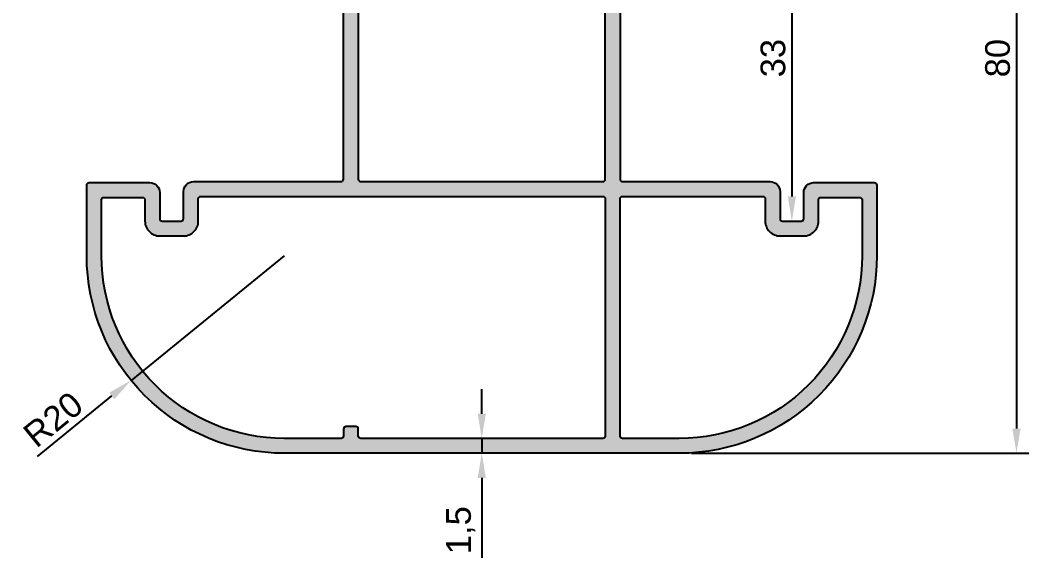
# Model space of a CAD drawing. Extents: x 73 to 823, y -58 to 227.
# Drawn here: x 220.4 to 322.5, y 91.9 to 146.3 of the extents above; entities that cross this region are included whole.
import ezdxf

# ---------------------------------------------------------------- set-up
doc = ezdxf.new("R2010")
doc.units = 0
doc.layers.get('0').update_dxf_attribs({"linetype": 'CONTINUOUS'})
doc.layers.get('DEFPOINTS').update_dxf_attribs({"linetype": 'CONTINUOUS'})
doc.styles.get("Standard").update_dxf_attribs({"font": 'arial.ttf'})
doc.dimstyles.new('ISO-25', dxfattribs={"dimtxt": 2.5, "dimasz": 2.5, "dimexe": 1.25, "dimexo": 1.25, "dimtad": 1, "dimtxsty": 'STANDARD', "dimcen": 2.5, "dimazin": 3, "dimtfac": 1, "dimtmove": 0, "dimatfit": 3})

# ---------------------------------------------------------------- blocks, each defined once
blk = doc.blocks.new('*D8')
at = {"color": 0}
blk.add_line((298.55, 156.5), (298.55, 128.5), dxfattribs=at)
for points in [[(298.14, 156.5), (298.97, 156.5), (298.55, 159)], [(298.14, 128.5), (298.97, 128.5), (298.55, 126)]]:
    blk.add_solid(points, dxfattribs=at)
at = {"layer": 'DEFPOINTS', "color": 0}
for p in [(298.55, 159), (298.55, 126), (298.55, 126)]:
    blk.add_point(p, dxfattribs=at)
at = {"color": 0, "insert": (296.65, 142.5), "char_height": 2.5, "attachment_point": 5, "rotation": 90}
blk.add_mtext('33', dxfattribs=at)
blk = doc.blocks.new('*D28')
at = {"color": 0}
for p, q in [((288.4, 182.5), (322.54, 182.5)), ((321.29, 180), (321.29, 105)), ((288.4, 102.5), (322.54, 102.5))]:
    blk.add_line(p, q, dxfattribs=at)
for points in [[(320.88, 180), (321.71, 180), (321.29, 182.5)], [(320.88, 105), (321.71, 105), (321.29, 102.5)]]:
    blk.add_solid(points, dxfattribs=at)
at = {"layer": 'DEFPOINTS', "color": 0}
for p in [(287.15, 182.5), (287.15, 102.5), (321.29, 102.5)]:
    blk.add_point(p, dxfattribs=at)
at = {"color": 0, "insert": (319.39, 142.5), "char_height": 2.5, "attachment_point": 5, "rotation": 90}
blk.add_mtext('80', dxfattribs=at)
blk = doc.blocks.new('*D30')
at = {"color": 0}
for p, q in [((247.15, 122.5), (231.64, 109.88)), ((222.16, 102.17), (229.7, 108.3))]:
    blk.add_line(p, q, dxfattribs=at)
blk.add_solid([(229.43, 108.63), (229.96, 107.98), (231.64, 109.88)], dxfattribs=at)
at = {"layer": 'DEFPOINTS', "color": 0}
for p in [(247.15, 122.5), (231.64, 109.88)]:
    blk.add_point(p, dxfattribs=at)
at = {"color": 0, "insert": (223.76, 105.92), "char_height": 2.5, "attachment_point": 5, "rotation": 39.1169}
blk.add_mtext('R20', dxfattribs=at)
blk = doc.blocks.new('*D31')
at = {"color": 0}
for p, q in [((267.15, 106.5), (267.15, 109)), ((267.15, 104), (267.15, 102.5)), ((267.15, 100), (267.15, 91.91))]:
    blk.add_line(p, q, dxfattribs=at)
for points in [[(266.74, 106.5), (267.57, 106.5), (267.15, 104)], [(266.74, 100), (267.57, 100), (267.15, 102.5)]]:
    blk.add_solid(points, dxfattribs=at)
at = {"layer": 'DEFPOINTS', "color": 0}
for p in [(267.15, 104), (267.15, 102.5), (267.15, 102.5)]:
    blk.add_point(p, dxfattribs=at)
at = {"color": 0, "insert": (265.03, 94.71), "char_height": 2.5, "attachment_point": 5, "rotation": 90}
blk.add_mtext('1,5', dxfattribs=at)
blk = doc.blocks.new('*U44')
at = {"linetype": 'CONTINUOUS'}
for points in [[(253.15, 170.95), (253.15, 172.7), (253.65, 128.5)], [(253.65, 128.5), (253.15, 172.7), (253.65, 172.7)], [(253.65, 128.5), (253.65, 172.7), (253.83, 128.5)], [(253.83, 128.5), (253.65, 172.7), (253.83, 172.68)], [(253.83, 128.5), (253.83, 172.68), (254, 128.5)], [(254, 128.5), (253.83, 172.68), (254, 172.64)], [(254, 128.5), (254, 172.64), (254.15, 128.5)], [(254.15, 128.5), (254, 172.64), (254.15, 172.56)], [(280.31, 102.5), (280.15, 172.56), (280.31, 172.64)], [(280.48, 102.5), (280.31, 172.64), (280.48, 172.68)], [(280.31, 102.5), (280.31, 172.64), (280.48, 102.5)], [(280.65, 102.5), (280.48, 172.68), (280.65, 172.7)], [(280.48, 102.5), (280.48, 172.68), (280.65, 102.5)], [(280.65, 102.5), (280.65, 172.7), (281.15, 102.5)], [(281.15, 102.5), (280.65, 172.7), (281.15, 104.25)], [(281.15, 104.25), (280.65, 172.7), (281.15, 128.25)], [(281.15, 128.25), (280.65, 172.7), (281.15, 130.25)], [(281.15, 130.25), (280.65, 172.7), (281.15, 154.75)], [(254.15, 128.5), (254.15, 172.56), (254.3, 128.5)], [(254.3, 128.5), (254.15, 172.56), (254.3, 172.46)], [(254.3, 128.5), (254.3, 172.46), (254.42, 128.5)], [(254.42, 128.5), (254.3, 172.46), (254.42, 172.34)], [(254.42, 128.5), (254.42, 172.34), (254.52, 128.5)], [(254.52, 128.5), (254.42, 172.34), (254.52, 172.2)], [(254.52, 128.5), (254.52, 172.2), (254.59, 128.5)], [(254.59, 128.5), (254.52, 172.2), (254.59, 172.04)], [(254.59, 128.5), (254.59, 172.04), (254.64, 128.5)], [(254.64, 128.5), (254.59, 172.04), (254.64, 171.87)], [(254.64, 128.5), (254.64, 171.87), (254.65, 128.5)], [(254.65, 128.5), (254.64, 171.87), (254.65, 130.25)], [(254.65, 130.25), (254.64, 171.87), (254.65, 154.75)], [(279.67, 102.5), (279.65, 171.7), (279.67, 171.87)], [(279.65, 156.75), (279.65, 171.7), (279.67, 102.5)], [(279.71, 102.5), (279.67, 171.87), (279.71, 172.04)], [(279.67, 102.5), (279.67, 171.87), (279.71, 102.5)], [(279.79, 102.5), (279.71, 172.04), (279.79, 172.2)], [(279.71, 102.5), (279.71, 172.04), (279.79, 102.5)], [(279.89, 102.5), (279.79, 172.2), (279.89, 172.34)], [(279.79, 102.5), (279.79, 172.2), (279.89, 102.5)], [(280.01, 102.5), (279.89, 172.34), (280.01, 172.46)], [(279.89, 102.5), (279.89, 172.34), (280.01, 102.5)], [(280.15, 102.5), (280.01, 172.46), (280.15, 172.56)], [(280.01, 102.5), (280.01, 172.46), (280.15, 102.5)], [(280.15, 102.5), (280.15, 172.56), (280.31, 102.5)], [(253.15, 156.75), (253.15, 170.95), (253.65, 128.5)], [(253.15, 154.75), (253.15, 156.75), (253.65, 128.5)], [(279.65, 154.75), (279.65, 156.75), (279.67, 102.5)], [(253.15, 130.25), (253.15, 154.75), (253.65, 128.5)], [(279.65, 130.25), (279.65, 154.75), (279.67, 102.5)], [(227.17, 122.33), (227.16, 129.69), (227.17, 129.73)], [(227.19, 122.12), (227.17, 129.73), (227.19, 129.77)], [(227.17, 122.33), (227.17, 129.73), (227.19, 122.12)], [(227.21, 121.83), (227.19, 129.77), (227.21, 129.81)], [(227.19, 122.12), (227.19, 129.77), (227.21, 121.83)], [(227.24, 121.48), (227.21, 129.81), (227.24, 129.84)], [(227.21, 121.83), (227.21, 129.81), (227.24, 121.48)], [(227.28, 121.07), (227.24, 129.84), (227.28, 129.86)], [(227.24, 121.48), (227.24, 129.84), (227.28, 121.07)], [(227.32, 120.62), (227.28, 129.86), (227.32, 129.88)], [(227.28, 121.07), (227.28, 129.86), (227.32, 120.62)], [(227.36, 120.14), (227.32, 129.88), (227.36, 129.89)], [(227.32, 120.62), (227.32, 129.88), (227.36, 120.14)], [(227.4, 119.64), (227.36, 129.89), (227.4, 129.9)], [(227.36, 120.14), (227.36, 129.89), (227.4, 119.64)], [(227.4, 119.64), (227.4, 129.9), (227.46, 119.03)], [(227.46, 119.03), (227.4, 129.9), (227.46, 129.9)], [(227.46, 119.03), (227.46, 129.9), (228.36, 115.66)], [(228.36, 115.66), (227.46, 129.9), (228.36, 129.9)], [(228.36, 115.66), (228.36, 129.9), (228.65, 115.03)], [(228.65, 128.15), (228.36, 129.9), (228.65, 129.9)], [(228.65, 115.03), (228.36, 129.9), (228.65, 122.5)], [(228.65, 122.5), (228.36, 129.9), (228.65, 128.15)], [(228.65, 128.15), (228.65, 129.9), (228.66, 128.19)], [(228.66, 128.19), (228.65, 129.9), (228.66, 129.9)], [(228.66, 128.19), (228.66, 129.9), (228.67, 128.23)], [(228.67, 128.23), (228.66, 129.9), (228.67, 129.9)], [(228.67, 128.23), (228.67, 129.9), (228.69, 128.27)], [(228.69, 128.27), (228.67, 129.9), (228.69, 129.9)], [(228.69, 128.27), (228.69, 129.9), (228.71, 128.31)], [(228.71, 128.31), (228.69, 129.9), (228.71, 129.9)], [(228.71, 128.31), (228.71, 129.9), (228.74, 128.34)], [(228.74, 128.34), (228.71, 129.9), (228.74, 129.9)], [(228.74, 128.34), (228.74, 129.9), (228.78, 128.36)], [(228.78, 128.36), (228.74, 129.9), (228.78, 129.9)], [(228.78, 128.36), (228.78, 129.9), (228.82, 128.38)], [(228.82, 128.38), (228.78, 129.9), (228.82, 129.9)], [(228.82, 128.38), (228.82, 129.9), (228.86, 128.39)], [(228.86, 128.39), (228.82, 129.9), (228.86, 129.9)], [(228.86, 128.39), (228.86, 129.9), (228.9, 128.4)], [(228.9, 128.4), (228.86, 129.9), (228.9, 129.9)], [(228.9, 128.4), (228.9, 129.9), (232.8, 128.4)], [(232.8, 128.4), (228.9, 129.9), (232.8, 129.9)], [(232.8, 128.4), (232.8, 129.9), (232.85, 128.39)], [(232.85, 128.39), (232.8, 129.9), (232.85, 129.9)], [(232.85, 128.39), (232.85, 129.9), (232.89, 128.38)], [(232.89, 128.38), (232.85, 129.9), (232.89, 129.9)], [(232.89, 128.38), (232.89, 129.9), (232.93, 128.36)], [(232.93, 128.36), (232.89, 129.9), (232.93, 129.9)], [(232.93, 128.36), (232.93, 129.9), (232.97, 128.34)], [(232.97, 128.34), (232.93, 129.9), (232.97, 129.9)], [(232.97, 128.34), (232.97, 129.9), (233, 128.31)], [(233, 128.31), (232.97, 129.9), (233, 129.9)], [(233, 128.31), (233, 129.9), (233.02, 128.27)], [(233.02, 128.27), (233, 129.9), (233.02, 129.9)], [(233.02, 128.27), (233.02, 129.9), (233.04, 128.23)], [(233.04, 128.23), (233.02, 129.9), (233.04, 129.9)], [(233.04, 128.23), (233.04, 129.9), (233.05, 128.19)], [(233.05, 128.19), (233.04, 129.9), (233.05, 129.9)], [(233.05, 128.19), (233.05, 129.9), (233.05, 128.15)], [(233.05, 128.15), (233.05, 129.9), (233.05, 129.9)], [(233.05, 128.15), (233.05, 129.9), (233.08, 125.71)], [(233.08, 125.71), (233.05, 129.9), (233.08, 129.9)], [(233.08, 125.71), (233.08, 129.9), (233.17, 125.42)], [(233.17, 125.42), (233.08, 129.9), (233.17, 129.9)], [(233.17, 125.42), (233.17, 129.9), (233.31, 125.16)], [(233.31, 125.16), (233.17, 129.9), (233.31, 129.9)], [(233.31, 125.16), (233.31, 129.9), (233.49, 124.94)], [(233.49, 124.94), (233.31, 129.9), (233.49, 129.9)], [(233.49, 124.94), (233.49, 129.9), (233.55, 124.89)], [(233.55, 124.89), (233.49, 129.9), (233.55, 129.9)], [(233.55, 124.89), (233.55, 129.9), (233.72, 124.75)], [(233.72, 124.75), (233.55, 129.9), (233.72, 129.88)], [(233.72, 124.75), (233.72, 129.88), (233.75, 124.74)], [(233.75, 124.74), (233.72, 129.88), (233.75, 129.88)], [(233.75, 124.74), (233.75, 129.88), (233.94, 124.64)], [(233.94, 124.64), (233.75, 129.88), (233.94, 129.82)], [(233.94, 124.64), (233.94, 129.82), (233.98, 124.61)], [(233.98, 124.61), (233.94, 129.82), (233.98, 129.8)], [(233.98, 124.61), (233.98, 129.8), (234.11, 124.57)], [(234.11, 124.57), (233.98, 129.8), (234.11, 129.73)], [(234.11, 124.57), (234.11, 129.73), (234.26, 124.53)], [(234.26, 124.53), (234.11, 129.73), (234.26, 129.61)], [(237.25, 124.53), (237.21, 129.67), (237.25, 129.71)], [(237.4, 124.57), (237.25, 129.71), (237.4, 129.83)], [(237.25, 124.53), (237.25, 129.71), (237.4, 124.57)], [(237.47, 124.59), (237.4, 129.83), (237.47, 129.87)], [(237.4, 124.57), (237.4, 129.83), (237.47, 124.59)], [(237.57, 124.64), (237.47, 129.87), (237.57, 129.92)], [(237.47, 124.59), (237.47, 129.87), (237.57, 124.64)], [(237.7, 124.7), (237.57, 129.92), (237.7, 129.96)], [(237.57, 124.64), (237.57, 129.92), (237.7, 124.7)], [(237.76, 124.74), (237.7, 129.96), (237.76, 129.98)], [(237.7, 124.7), (237.7, 129.96), (237.76, 124.74)], [(237.92, 124.85), (237.76, 129.98), (237.92, 129.99)], [(237.76, 124.74), (237.76, 129.98), (237.92, 124.85)], [(237.95, 124.88), (237.92, 129.99), (237.95, 130)], [(237.92, 124.85), (237.92, 129.99), (237.95, 124.88)], [(237.95, 124.88), (237.95, 130), (238.1, 125.03)], [(238.1, 125.03), (237.95, 130), (238.1, 130)], [(238.1, 125.03), (238.1, 130), (238.25, 125.25)], [(238.25, 125.25), (238.1, 130), (238.25, 130)], [(238.25, 125.25), (238.25, 130), (238.36, 125.49)], [(238.36, 125.49), (238.25, 130), (238.36, 130)], [(238.36, 125.49), (238.36, 130), (238.43, 125.74)], [(238.43, 125.74), (238.36, 130), (238.43, 130)], [(238.43, 125.74), (238.43, 130), (238.45, 126)], [(238.45, 128.25), (238.43, 130), (238.45, 130)], [(238.45, 126), (238.43, 130), (238.45, 128.25)], [(238.45, 128.25), (238.45, 130), (238.46, 128.29)], [(238.46, 128.29), (238.45, 130), (238.46, 130)], [(238.46, 128.29), (238.46, 130), (238.47, 128.33)], [(238.47, 128.33), (238.46, 130), (238.47, 130)], [(238.47, 128.33), (238.47, 130), (238.49, 128.37)], [(238.49, 128.37), (238.47, 130), (238.49, 130)], [(238.49, 128.37), (238.49, 130), (238.51, 128.41)], [(238.51, 128.41), (238.49, 130), (238.51, 130)], [(238.51, 128.41), (238.51, 130), (238.54, 128.44)], [(238.54, 128.44), (238.51, 130), (238.54, 130)], [(238.54, 128.44), (238.54, 130), (238.58, 128.46)], [(238.58, 128.46), (238.54, 130), (238.58, 130)], [(238.58, 128.46), (238.58, 130), (238.62, 128.48)], [(238.62, 128.48), (238.58, 130), (238.62, 130)], [(238.62, 128.48), (238.62, 130), (238.66, 128.49)], [(238.66, 128.49), (238.62, 130), (238.66, 130)], [(238.66, 128.49), (238.66, 130), (238.7, 128.5)], [(238.7, 128.5), (238.66, 130), (238.7, 130)], [(238.7, 128.5), (238.7, 130), (252.9, 128.5)], [(252.9, 128.5), (238.7, 130), (252.9, 130)], [(252.9, 128.5), (252.9, 130), (252.95, 128.5)], [(252.95, 128.5), (252.9, 130), (252.95, 130)], [(252.99, 128.5), (252.95, 130), (252.99, 130.01)], [(252.95, 128.5), (252.95, 130), (252.99, 128.5)], [(253.03, 128.5), (252.99, 130.01), (253.03, 130.03)], [(252.99, 128.5), (252.99, 130.01), (253.03, 128.5)], [(253.07, 128.5), (253.03, 130.03), (253.07, 130.06)], [(253.03, 128.5), (253.03, 130.03), (253.07, 128.5)], [(253.1, 128.5), (253.07, 130.06), (253.1, 130.09)], [(253.07, 128.5), (253.07, 130.06), (253.1, 128.5)], [(253.12, 128.5), (253.1, 130.09), (253.12, 130.12)], [(253.1, 128.5), (253.1, 130.09), (253.12, 128.5)], [(253.14, 128.5), (253.12, 130.12), (253.14, 130.16)], [(253.12, 128.5), (253.12, 130.12), (253.14, 128.5)], [(253.15, 128.5), (253.14, 130.16), (253.15, 130.2)], [(253.14, 128.5), (253.14, 130.16), (253.15, 128.5)], [(253.15, 128.5), (253.15, 130.2), (253.15, 130.25)], [(253.15, 128.5), (253.15, 130.25), (253.65, 128.5)], [(253.15, 128.5), (253.15, 130.2), (253.15, 128.5)], [(254.65, 128.5), (254.65, 130.25), (254.66, 128.5)], [(254.66, 128.5), (254.65, 130.25), (254.66, 130.2)], [(254.66, 128.5), (254.66, 130.2), (254.67, 128.5)], [(254.67, 128.5), (254.66, 130.2), (254.67, 130.16)], [(254.67, 128.5), (254.67, 130.16), (254.69, 128.5)], [(254.69, 128.5), (254.67, 130.16), (254.69, 130.12)], [(254.69, 128.5), (254.69, 130.12), (254.71, 128.5)], [(254.71, 128.5), (254.69, 130.12), (254.71, 130.09)], [(254.71, 128.5), (254.71, 130.09), (254.74, 128.5)], [(254.74, 128.5), (254.71, 130.09), (254.74, 130.06)], [(254.74, 128.5), (254.74, 130.06), (254.78, 128.5)], [(254.78, 128.5), (254.74, 130.06), (254.78, 130.03)], [(254.78, 128.5), (254.78, 130.03), (254.82, 128.5)], [(254.82, 128.5), (254.78, 130.03), (254.82, 130.01)], [(254.82, 128.5), (254.82, 130.01), (254.86, 128.5)], [(254.86, 128.5), (254.82, 130.01), (254.86, 130)], [(254.86, 128.5), (254.86, 130), (254.9, 128.5)], [(254.9, 128.5), (254.86, 130), (254.9, 130)], [(254.9, 128.5), (254.9, 130), (279.4, 128.5)], [(279.4, 128.5), (254.9, 130), (279.4, 130)], [(279.4, 128.5), (279.4, 130), (279.45, 128.49)], [(279.45, 128.49), (279.4, 130), (279.45, 130)], [(279.49, 128.48), (279.45, 130), (279.49, 130.01)], [(279.45, 128.49), (279.45, 130), (279.45, 128.49)], [(279.45, 128.49), (279.45, 130), (279.45, 130)], [(279.45, 128.49), (279.45, 130), (279.49, 128.48)], [(279.5, 128.48), (279.49, 130.01), (279.5, 130.02)], [(279.49, 128.48), (279.49, 130.01), (279.5, 128.48)], [(279.53, 128.46), (279.5, 130.02), (279.53, 130.03)], [(279.5, 128.48), (279.5, 130.02), (279.53, 128.46)], [(279.54, 128.45), (279.53, 130.03), (279.54, 130.04)], [(279.53, 128.46), (279.53, 130.03), (279.54, 128.45)], [(279.57, 128.44), (279.54, 130.04), (279.57, 130.06)], [(279.54, 128.45), (279.54, 130.04), (279.57, 128.44)], [(279.58, 128.42), (279.57, 130.06), (279.58, 130.07)], [(279.57, 128.44), (279.57, 130.06), (279.58, 128.42)], [(279.6, 128.41), (279.58, 130.07), (279.6, 130.09)], [(279.58, 128.42), (279.58, 130.07), (279.6, 128.41)], [(279.61, 128.39), (279.6, 130.09), (279.61, 130.11)], [(279.6, 128.41), (279.6, 130.09), (279.61, 128.39)], [(279.62, 128.37), (279.61, 130.11), (279.62, 130.13)], [(279.61, 128.39), (279.61, 130.11), (279.62, 128.37)], [(279.64, 128.34), (279.62, 130.13), (279.64, 130.15)], [(279.62, 128.37), (279.62, 130.13), (279.64, 128.34)], [(279.65, 128.3), (279.64, 130.17), (279.65, 130.2)], [(279.64, 128.33), (279.64, 130.15), (279.64, 130.17)], [(279.64, 128.33), (279.64, 130.17), (279.65, 128.3)], [(279.64, 128.34), (279.64, 130.15), (279.64, 128.33)], [(279.65, 128.25), (279.65, 130.21), (279.65, 130.25)], [(279.65, 128.25), (279.65, 130.25), (279.67, 102.5)], [(279.65, 128.29), (279.65, 130.2), (279.65, 130.21)], [(279.65, 128.29), (279.65, 130.21), (279.65, 128.25)], [(279.65, 128.3), (279.65, 130.2), (279.65, 128.29)], [(281.15, 128.25), (281.15, 130.25), (281.16, 128.29)], [(281.16, 128.29), (281.15, 130.25), (281.16, 130.21)], [(281.16, 128.29), (281.16, 130.21), (281.16, 128.3)], [(281.16, 128.3), (281.16, 130.21), (281.16, 130.2)], [(281.16, 128.3), (281.16, 130.2), (281.17, 128.33)], [(281.17, 128.33), (281.16, 130.2), (281.17, 130.17)], [(281.17, 128.33), (281.17, 130.17), (281.17, 128.34)], [(281.17, 128.34), (281.17, 130.17), (281.17, 130.15)], [(281.17, 128.34), (281.17, 130.15), (281.19, 128.37)], [(281.19, 128.37), (281.17, 130.15), (281.19, 130.13)], [(281.19, 128.37), (281.19, 130.13), (281.2, 128.39)], [(281.2, 128.39), (281.19, 130.13), (281.2, 130.11)], [(281.2, 128.39), (281.2, 130.11), (281.21, 128.41)], [(281.21, 128.41), (281.2, 130.11), (281.21, 130.09)], [(281.21, 128.41), (281.21, 130.09), (281.23, 128.42)], [(281.23, 128.42), (281.21, 130.09), (281.23, 130.07)], [(281.23, 128.42), (281.23, 130.07), (281.24, 128.44)], [(281.24, 128.44), (281.23, 130.07), (281.24, 130.06)], [(281.24, 128.44), (281.24, 130.06), (281.27, 128.45)], [(281.27, 128.45), (281.24, 130.06), (281.27, 130.04)], [(281.27, 128.45), (281.27, 130.04), (281.28, 128.46)], [(281.28, 128.46), (281.27, 130.04), (281.28, 130.03)], [(281.28, 128.46), (281.28, 130.03), (281.31, 128.48)], [(281.31, 128.48), (281.28, 130.03), (281.31, 130.02)], [(281.31, 128.48), (281.31, 130.02), (281.32, 128.48)], [(281.32, 128.48), (281.31, 130.02), (281.32, 130.01)], [(281.32, 128.48), (281.32, 130.01), (281.36, 128.49)], [(281.36, 128.49), (281.32, 130.01), (281.36, 130)], [(281.36, 128.49), (281.36, 130), (281.36, 128.49)], [(281.36, 128.49), (281.36, 130), (281.36, 130)], [(281.36, 128.49), (281.36, 130), (281.4, 128.5)], [(281.4, 128.5), (281.36, 130), (281.4, 130)], [(281.4, 128.5), (281.4, 130), (295.6, 128.5)], [(295.6, 128.5), (281.4, 130), (295.6, 130)], [(295.6, 128.5), (295.6, 130), (295.65, 128.49)], [(295.65, 128.49), (295.6, 130), (295.65, 130)], [(295.65, 128.49), (295.65, 130), (295.69, 128.48)], [(295.69, 128.48), (295.65, 130), (295.69, 130)], [(295.69, 128.48), (295.69, 130), (295.73, 128.46)], [(295.73, 128.46), (295.69, 130), (295.73, 130)], [(295.73, 128.46), (295.73, 130), (295.77, 128.44)], [(295.77, 128.44), (295.73, 130), (295.77, 130)], [(295.77, 128.44), (295.77, 130), (295.8, 128.41)], [(295.8, 128.41), (295.77, 130), (295.8, 130)], [(295.8, 128.41), (295.8, 130), (295.82, 128.37)], [(295.82, 128.37), (295.8, 130), (295.82, 130)], [(295.82, 128.37), (295.82, 130), (295.84, 128.33)], [(295.84, 128.33), (295.82, 130), (295.84, 130)], [(295.84, 128.33), (295.84, 130), (295.85, 128.29)], [(295.85, 128.29), (295.84, 130), (295.85, 130)], [(295.85, 128.29), (295.85, 130), (295.85, 128.25)], [(295.85, 128.25), (295.85, 130), (295.85, 130)], [(295.85, 128.25), (295.85, 130), (295.88, 125.74)], [(295.88, 125.74), (295.85, 130), (295.88, 130)], [(295.88, 125.74), (295.88, 130), (295.94, 125.49)], [(295.94, 125.49), (295.88, 130), (295.94, 130)], [(295.94, 125.49), (295.94, 130), (296.06, 125.25)], [(296.06, 125.25), (295.94, 130), (296.06, 130)], [(296.06, 125.25), (296.06, 130), (296.21, 125.03)], [(296.21, 125.03), (296.06, 130), (296.21, 130)], [(296.21, 125.03), (296.21, 130), (296.35, 124.88)], [(296.35, 124.88), (296.21, 130), (296.35, 130)], [(296.35, 124.88), (296.35, 130), (296.39, 124.85)], [(296.39, 124.85), (296.35, 130), (296.39, 130)], [(296.39, 124.85), (296.39, 130), (296.53, 124.75)], [(296.53, 124.75), (296.39, 130), (296.53, 129.98)], [(296.53, 124.75), (296.53, 129.98), (296.6, 124.7)], [(296.6, 124.7), (296.53, 129.98), (296.6, 129.96)], [(296.6, 124.7), (296.6, 129.96), (296.7, 124.66)], [(296.7, 124.66), (296.6, 129.96), (296.7, 129.94)], [(296.7, 124.66), (296.7, 129.94), (296.84, 124.59)], [(296.84, 124.59), (296.7, 129.94), (296.84, 129.87)], [(296.84, 124.59), (296.84, 129.87), (296.85, 124.59)], [(296.85, 124.59), (296.84, 129.87), (296.85, 129.86)], [(296.85, 124.59), (296.85, 129.86), (297, 124.55)], [(297, 124.55), (296.85, 129.86), (297, 129.76)], [(297, 124.55), (297, 129.76), (297.09, 124.52)], [(297.09, 124.52), (297, 129.76), (297.09, 129.67)], [(300.2, 124.57), (300.05, 129.61), (300.2, 129.73)], [(300.33, 124.61), (300.2, 129.73), (300.33, 129.8)], [(300.2, 124.57), (300.2, 129.73), (300.33, 124.61)], [(300.37, 124.64), (300.33, 129.8), (300.37, 129.82)], [(300.33, 124.61), (300.33, 129.8), (300.37, 124.64)], [(300.56, 124.74), (300.37, 129.82), (300.56, 129.88)], [(300.37, 124.64), (300.37, 129.82), (300.56, 124.74)], [(300.56, 124.74), (300.56, 129.88), (300.59, 124.75)], [(300.59, 124.75), (300.56, 129.88), (300.59, 129.88)], [(300.75, 124.89), (300.59, 129.88), (300.75, 129.9)], [(300.59, 124.75), (300.59, 129.88), (300.75, 124.89)], [(300.75, 124.89), (300.75, 129.9), (300.82, 124.94)], [(300.82, 124.94), (300.75, 129.9), (300.82, 129.9)], [(300.82, 124.94), (300.82, 129.9), (301, 125.16)], [(301, 125.16), (300.82, 129.9), (301, 129.9)], [(301, 125.16), (301, 129.9), (301.14, 125.42)], [(301.14, 125.42), (301, 129.9), (301.14, 129.9)], [(301.14, 125.42), (301.14, 129.9), (301.23, 125.71)], [(301.23, 125.71), (301.14, 129.9), (301.23, 129.9)], [(301.23, 125.71), (301.23, 129.9), (301.25, 126)], [(301.25, 128.15), (301.23, 129.9), (301.25, 129.9)], [(301.25, 126), (301.23, 129.9), (301.25, 128.15)], [(301.25, 128.15), (301.25, 129.9), (301.26, 128.19)], [(301.26, 128.19), (301.25, 129.9), (301.26, 129.9)], [(301.26, 128.19), (301.26, 129.9), (301.27, 128.23)], [(301.27, 128.23), (301.26, 129.9), (301.27, 129.9)], [(301.27, 128.23), (301.27, 129.9), (301.29, 128.27)], [(301.29, 128.27), (301.27, 129.9), (301.29, 129.9)], [(301.29, 128.27), (301.29, 129.9), (301.31, 128.31)], [(301.31, 128.31), (301.29, 129.9), (301.31, 129.9)], [(301.31, 128.31), (301.31, 129.9), (301.34, 128.34)], [(301.34, 128.34), (301.31, 129.9), (301.34, 129.9)], [(301.34, 128.34), (301.34, 129.9), (301.38, 128.36)], [(301.38, 128.36), (301.34, 129.9), (301.38, 129.9)], [(301.38, 128.36), (301.38, 129.9), (301.42, 128.38)], [(301.42, 128.38), (301.38, 129.9), (301.42, 129.9)], [(301.42, 128.38), (301.42, 129.9), (301.46, 128.39)], [(301.46, 128.39), (301.42, 129.9), (301.46, 129.9)], [(301.46, 128.39), (301.46, 129.9), (301.5, 128.4)], [(301.5, 128.4), (301.46, 129.9), (301.5, 129.9)], [(301.5, 128.4), (301.5, 129.9), (305.4, 128.4)], [(305.4, 128.4), (301.5, 129.9), (305.4, 129.9)], [(305.4, 128.4), (305.4, 129.9), (305.45, 128.39)], [(305.45, 128.39), (305.4, 129.9), (305.45, 129.9)], [(305.45, 128.39), (305.45, 129.9), (305.49, 128.38)], [(305.49, 128.38), (305.45, 129.9), (305.49, 129.9)], [(305.49, 128.38), (305.49, 129.9), (305.53, 128.36)], [(305.53, 128.36), (305.49, 129.9), (305.53, 129.9)], [(305.53, 128.36), (305.53, 129.9), (305.57, 128.34)], [(305.57, 128.34), (305.53, 129.9), (305.57, 129.9)], [(305.57, 128.34), (305.57, 129.9), (305.6, 128.31)], [(305.6, 128.31), (305.57, 129.9), (305.6, 129.9)], [(305.6, 128.31), (305.6, 129.9), (305.62, 128.27)], [(305.62, 128.27), (305.6, 129.9), (305.62, 129.9)], [(305.62, 128.27), (305.62, 129.9), (305.64, 128.23)], [(305.64, 128.23), (305.62, 129.9), (305.64, 129.9)], [(305.64, 128.23), (305.64, 129.9), (305.65, 128.19)], [(305.65, 128.19), (305.64, 129.9), (305.65, 129.9)], [(305.65, 128.19), (305.65, 129.9), (305.65, 128.15)], [(305.65, 128.15), (305.65, 129.9), (305.65, 129.9)], [(305.65, 128.15), (305.65, 129.9), (305.95, 115.66)], [(305.95, 115.66), (305.65, 129.9), (305.95, 129.9)], [(305.95, 115.66), (305.95, 129.9), (306.85, 119.03)], [(306.85, 119.03), (305.95, 129.9), (306.85, 129.9)], [(306.85, 119.03), (306.85, 129.9), (306.9, 119.64)], [(306.9, 119.64), (306.85, 129.9), (306.9, 129.9)], [(306.9, 119.64), (306.9, 129.9), (306.95, 120.14)], [(306.95, 120.14), (306.9, 129.9), (306.95, 129.89)], [(306.95, 120.14), (306.95, 129.89), (306.99, 120.62)], [(306.99, 120.62), (306.95, 129.89), (306.99, 129.88)], [(306.99, 120.62), (306.99, 129.88), (307.03, 121.07)], [(307.03, 121.07), (306.99, 129.88), (307.03, 129.86)], [(307.03, 121.07), (307.03, 129.86), (307.07, 121.48)], [(307.07, 121.48), (307.03, 129.86), (307.07, 129.84)], [(307.07, 121.48), (307.07, 129.84), (307.1, 121.83)], [(307.1, 121.83), (307.07, 129.84), (307.1, 129.81)], [(307.1, 121.83), (307.1, 129.81), (307.12, 122.12)], [(307.12, 122.12), (307.1, 129.81), (307.12, 129.77)], [(307.12, 122.12), (307.12, 129.77), (307.14, 122.33)], [(307.14, 122.33), (307.12, 129.77), (307.14, 129.73)], [(307.14, 122.33), (307.14, 129.73), (307.15, 122.45)], [(307.15, 122.45), (307.14, 129.73), (307.15, 129.69)], [(227.16, 122.45), (227.15, 129.65), (227.16, 129.69)], [(227.15, 122.5), (227.15, 129.65), (227.16, 122.45)], [(227.16, 122.45), (227.16, 129.69), (227.17, 122.33)], [(234.26, 124.53), (234.26, 129.61), (234.26, 124.53)], [(234.26, 124.53), (234.26, 129.61), (234.26, 129.6)], [(234.26, 124.53), (234.26, 129.6), (234.39, 124.51)], [(234.39, 124.51), (234.26, 129.6), (234.39, 129.45)], [(234.39, 124.51), (234.39, 129.45), (234.48, 124.51)], [(234.48, 124.51), (234.39, 129.45), (234.48, 129.28)], [(234.48, 124.51), (234.48, 129.28), (234.54, 124.5)], [(234.54, 124.5), (234.48, 129.28), (234.54, 129.09)], [(234.54, 124.5), (234.54, 129.09), (234.55, 124.5)], [(234.55, 126.25), (234.54, 129.09), (234.55, 128.9)], [(234.55, 124.5), (234.54, 129.09), (234.55, 126.25)], [(236.97, 124.5), (236.95, 129), (236.97, 129.19)], [(236.95, 126.25), (236.95, 129), (236.97, 124.5)], [(237.03, 124.5), (236.97, 129.19), (237.03, 129.38)], [(236.97, 124.5), (236.97, 129.19), (237.03, 124.5)], [(237.12, 124.51), (237.03, 129.38), (237.12, 129.55)], [(237.03, 124.5), (237.03, 129.38), (237.12, 124.51)], [(237.21, 124.52), (237.12, 129.55), (237.21, 129.67)], [(237.12, 124.51), (237.12, 129.55), (237.21, 124.52)], [(237.21, 124.52), (237.21, 129.67), (237.25, 124.53)], [(297.09, 124.52), (297.09, 129.67), (297.12, 124.52)], [(297.12, 124.52), (297.09, 129.67), (297.12, 129.64)], [(297.12, 124.52), (297.12, 129.64), (297.22, 124.51)], [(297.22, 124.51), (297.12, 129.64), (297.22, 129.5)], [(297.22, 124.51), (297.22, 129.5), (297.29, 124.5)], [(297.29, 124.5), (297.22, 129.5), (297.29, 129.34)], [(297.29, 124.5), (297.29, 129.34), (297.34, 124.5)], [(297.34, 124.5), (297.29, 129.34), (297.34, 129.17)], [(297.34, 124.5), (297.34, 129.17), (297.35, 124.5)], [(297.35, 126.25), (297.34, 129.17), (297.35, 129)], [(297.35, 124.5), (297.34, 129.17), (297.35, 126.25)], [(299.77, 124.5), (299.75, 128.9), (299.77, 129.09)], [(299.75, 126.25), (299.75, 128.9), (299.77, 124.5)], [(299.83, 124.51), (299.77, 129.09), (299.83, 129.28)], [(299.77, 124.5), (299.77, 129.09), (299.83, 124.51)], [(299.92, 124.51), (299.83, 129.28), (299.92, 129.45)], [(299.83, 124.51), (299.83, 129.28), (299.92, 124.51)], [(300.05, 124.53), (299.92, 129.45), (300.05, 129.6)], [(299.92, 124.51), (299.92, 129.45), (300.05, 124.53)], [(300.05, 124.53), (300.05, 129.6), (300.05, 129.61)], [(300.05, 124.53), (300.05, 129.61), (300.2, 124.57)], [(300.05, 124.53), (300.05, 129.6), (300.05, 124.53)], [(307.15, 122.45), (307.15, 129.69), (307.15, 122.5)], [(307.15, 122.5), (307.15, 129.69), (307.15, 129.65)], [(233.05, 126), (233.05, 128.15), (233.08, 125.71)], [(279.65, 104.25), (279.65, 128.25), (279.67, 102.5)], [(295.85, 126), (295.85, 128.25), (295.88, 125.74)], [(305.65, 122.5), (305.65, 128.15), (305.95, 115.66)], [(234.55, 124.5), (234.55, 126.25), (234.56, 124.5)], [(234.56, 124.5), (234.55, 126.25), (234.56, 126.2)], [(234.56, 124.5), (234.56, 126.2), (234.57, 124.5)], [(234.57, 124.5), (234.56, 126.2), (234.57, 126.15)], [(234.57, 124.5), (234.57, 126.15), (234.6, 124.5)], [(234.6, 124.5), (234.57, 126.15), (234.6, 126.11)], [(234.6, 124.5), (234.6, 126.11), (234.63, 124.5)], [(234.63, 124.5), (234.6, 126.11), (234.63, 126.07)], [(234.63, 124.5), (234.63, 126.07), (234.67, 124.5)], [(234.67, 124.5), (234.63, 126.07), (234.67, 126.04)], [(234.67, 124.5), (234.67, 126.04), (234.71, 124.5)], [(234.71, 124.5), (234.67, 126.04), (234.71, 126.02)], [(234.71, 124.5), (234.71, 126.02), (234.76, 124.5)], [(234.76, 124.5), (234.71, 126.02), (234.76, 126)], [(234.76, 124.5), (234.76, 126), (234.8, 124.5)], [(234.8, 124.5), (234.76, 126), (234.8, 126)], [(234.8, 124.5), (234.8, 126), (236.7, 124.5)], [(236.7, 124.5), (234.8, 126), (236.7, 126)], [(236.7, 124.5), (236.7, 126), (236.75, 124.5)], [(236.75, 124.5), (236.7, 126), (236.75, 126)], [(236.8, 124.5), (236.75, 126), (236.8, 126.02)], [(236.75, 124.5), (236.75, 126), (236.8, 124.5)], [(236.84, 124.5), (236.8, 126.02), (236.84, 126.04)], [(236.8, 124.5), (236.8, 126.02), (236.84, 124.5)], [(236.88, 124.5), (236.84, 126.04), (236.88, 126.07)], [(236.84, 124.5), (236.84, 126.04), (236.88, 124.5)], [(236.91, 124.5), (236.88, 126.07), (236.91, 126.11)], [(236.88, 124.5), (236.88, 126.07), (236.91, 124.5)], [(236.94, 124.5), (236.91, 126.11), (236.94, 126.15)], [(236.91, 124.5), (236.91, 126.11), (236.94, 124.5)], [(236.95, 124.5), (236.94, 126.15), (236.95, 126.2)], [(236.94, 124.5), (236.94, 126.15), (236.95, 124.5)], [(236.95, 124.5), (236.95, 126.2), (236.95, 126.25)], [(236.95, 124.5), (236.95, 126.25), (236.97, 124.5)], [(236.95, 124.5), (236.95, 126.2), (236.95, 124.5)], [(297.35, 124.5), (297.35, 126.25), (297.36, 124.5)], [(297.36, 124.5), (297.35, 126.25), (297.36, 126.2)], [(297.36, 124.5), (297.36, 126.2), (297.37, 124.5)], [(297.37, 124.5), (297.36, 126.2), (297.37, 126.16)], [(297.37, 124.5), (297.37, 126.16), (297.39, 124.5)], [(297.39, 124.5), (297.37, 126.16), (297.39, 126.12)], [(297.39, 124.5), (297.39, 126.12), (297.41, 124.5)], [(297.41, 124.5), (297.39, 126.12), (297.41, 126.09)], [(297.41, 124.5), (297.41, 126.09), (297.44, 124.5)], [(297.44, 124.5), (297.41, 126.09), (297.44, 126.06)], [(297.44, 124.5), (297.44, 126.06), (297.48, 124.5)], [(297.48, 124.5), (297.44, 126.06), (297.48, 126.03)], [(297.48, 124.5), (297.48, 126.03), (297.52, 124.5)], [(297.52, 124.5), (297.48, 126.03), (297.52, 126.01)], [(297.52, 124.5), (297.52, 126.01), (297.56, 124.5)], [(297.56, 124.5), (297.52, 126.01), (297.56, 126)], [(297.56, 124.5), (297.56, 126), (297.6, 124.5)], [(297.6, 124.5), (297.56, 126), (297.6, 126)], [(297.6, 124.5), (297.6, 126), (299.5, 124.5)], [(299.5, 124.5), (297.6, 126), (299.5, 126)], [(299.5, 124.5), (299.5, 126), (299.55, 124.5)], [(299.55, 124.5), (299.5, 126), (299.55, 126)], [(299.59, 124.5), (299.55, 126), (299.59, 126.01)], [(299.55, 124.5), (299.55, 126), (299.59, 124.5)], [(299.63, 124.5), (299.59, 126.01), (299.63, 126.03)], [(299.59, 124.5), (299.59, 126.01), (299.63, 124.5)], [(299.67, 124.5), (299.63, 126.03), (299.67, 126.06)], [(299.63, 124.5), (299.63, 126.03), (299.67, 124.5)], [(299.7, 124.5), (299.67, 126.06), (299.7, 126.09)], [(299.67, 124.5), (299.67, 126.06), (299.7, 124.5)], [(299.72, 124.5), (299.7, 126.09), (299.72, 126.12)], [(299.7, 124.5), (299.7, 126.09), (299.72, 124.5)], [(299.74, 124.5), (299.72, 126.12), (299.74, 126.16)], [(299.72, 124.5), (299.72, 126.12), (299.74, 124.5)], [(299.75, 124.5), (299.74, 126.16), (299.75, 126.2)], [(299.74, 124.5), (299.74, 126.16), (299.75, 124.5)], [(299.75, 124.5), (299.75, 126.2), (299.75, 126.25)], [(299.75, 124.5), (299.75, 126.25), (299.77, 124.5)], [(299.75, 124.5), (299.75, 126.2), (299.75, 124.5)], [(228.65, 115.03), (228.65, 122.5), (228.94, 114.42)], [(228.94, 114.42), (228.65, 122.5), (228.94, 119.29)], [(305.65, 115.03), (305.37, 119.29), (305.65, 122.5)], [(305.65, 115.03), (305.65, 122.5), (305.95, 115.66)], [(228.94, 114.42), (228.94, 119.29), (229.77, 112.64)], [(229.77, 112.64), (228.94, 119.29), (229.77, 116.17)], [(305.37, 114.42), (304.54, 116.17), (305.37, 119.29)], [(305.37, 114.42), (305.37, 119.29), (305.65, 115.03)], [(229.77, 112.64), (229.77, 116.17), (229.83, 112.5)], [(229.83, 112.5), (229.77, 116.17), (229.83, 116.03)], [(229.83, 112.5), (229.83, 116.03), (231.13, 110.64)], [(231.13, 110.64), (229.83, 116.03), (231.13, 113.25)], [(304.47, 112.5), (303.18, 113.25), (304.47, 116.03)], [(304.54, 112.64), (304.47, 116.03), (304.54, 116.17)], [(304.47, 112.5), (304.47, 116.03), (304.54, 112.64)], [(304.54, 112.64), (304.54, 116.17), (305.37, 114.42)], [(231.13, 110.64), (231.13, 113.25), (231.83, 109.64)], [(231.83, 109.64), (231.13, 113.25), (231.83, 112.25)], [(303.18, 110.64), (302.48, 112.25), (303.18, 113.25)], [(303.18, 110.64), (303.18, 113.25), (304.47, 112.5)], [(231.83, 109.64), (231.83, 112.25), (232.98, 108.49)], [(232.98, 108.49), (231.83, 112.25), (232.98, 110.61)], [(302.48, 109.64), (301.33, 110.61), (302.48, 112.25)], [(302.48, 109.64), (302.48, 112.25), (303.18, 110.64)], [(232.98, 108.49), (232.98, 110.61), (234.3, 107.18)], [(234.3, 107.18), (232.98, 110.61), (234.3, 109.29)], [(301.33, 108.49), (300.01, 109.29), (301.33, 110.61)], [(301.33, 108.49), (301.33, 110.61), (302.48, 109.64)], [(234.3, 107.18), (234.3, 109.29), (235.26, 106.5)], [(235.26, 106.5), (234.3, 109.29), (235.26, 108.33)], [(300.01, 107.18), (299.05, 108.33), (300.01, 109.29)], [(300.01, 107.18), (300.01, 109.29), (301.33, 108.49)], [(235.26, 106.5), (235.26, 108.33), (237.15, 105.18)], [(237.15, 105.18), (235.26, 108.33), (237.15, 107)], [(299.05, 106.5), (297.15, 107), (299.05, 108.33)], [(299.05, 106.5), (299.05, 108.33), (300.01, 107.18)], [(237.15, 105.18), (237.15, 107), (237.9, 104.83)], [(237.9, 104.83), (237.15, 107), (237.9, 106.48)], [(237.9, 104.83), (237.9, 106.48), (240.31, 103.7)], [(240.31, 103.7), (237.9, 106.48), (240.31, 105.35)], [(296.4, 104.83), (293.99, 105.35), (296.4, 106.48)], [(297.15, 105.18), (296.4, 106.48), (297.15, 107)], [(296.4, 104.83), (296.4, 106.48), (297.15, 105.18)], [(297.15, 105.18), (297.15, 107), (299.05, 106.5)], [(240.31, 103.7), (240.31, 105.35), (240.83, 103.57)], [(240.83, 103.57), (240.31, 105.35), (240.83, 105.11)], [(253.36, 102.5), (253.32, 105.18), (253.36, 105.19)], [(253.4, 102.5), (253.36, 105.19), (253.4, 105.2)], [(253.36, 102.5), (253.36, 105.19), (253.4, 102.5)], [(253.4, 102.5), (253.4, 105.2), (254.4, 102.5)], [(254.4, 102.5), (253.4, 105.2), (254.4, 105.2)], [(254.4, 102.5), (254.4, 105.2), (254.45, 102.5)], [(254.45, 102.5), (254.4, 105.2), (254.45, 105.19)], [(254.45, 102.5), (254.45, 105.19), (254.5, 102.5)], [(254.5, 102.5), (254.45, 105.19), (254.5, 105.18)], [(293.99, 103.7), (293.48, 105.11), (293.99, 105.35)], [(293.99, 103.7), (293.99, 105.35), (296.4, 104.83)], [(240.83, 103.57), (240.83, 105.11), (243.68, 102.8)], [(243.68, 102.8), (240.83, 105.11), (243.68, 104.35)], [(243.68, 102.8), (243.68, 104.35), (243.94, 102.78)], [(243.94, 102.78), (243.68, 104.35), (243.94, 104.28)], [(243.94, 102.78), (243.94, 104.28), (247.15, 102.5)], [(247.15, 102.5), (243.94, 104.28), (247.15, 104)], [(253.15, 102.5), (253.14, 104.16), (253.15, 104.2)], [(253.16, 102.5), (253.15, 104.95), (253.16, 104.99)], [(253.15, 104.25), (253.15, 104.95), (253.16, 102.5)], [(253.15, 102.5), (253.15, 104.2), (253.15, 104.25)], [(253.15, 102.5), (253.15, 104.25), (253.16, 102.5)], [(253.15, 102.5), (253.15, 104.2), (253.15, 102.5)], [(253.17, 102.5), (253.16, 104.99), (253.17, 105.03)], [(253.16, 102.5), (253.16, 104.99), (253.17, 102.5)], [(253.19, 102.5), (253.17, 105.03), (253.19, 105.07)], [(253.17, 102.5), (253.17, 105.03), (253.19, 102.5)], [(253.21, 102.5), (253.19, 105.07), (253.21, 105.11)], [(253.19, 102.5), (253.19, 105.07), (253.21, 102.5)], [(253.24, 102.5), (253.21, 105.11), (253.24, 105.14)], [(253.21, 102.5), (253.21, 105.11), (253.24, 102.5)], [(253.28, 102.5), (253.24, 105.14), (253.28, 105.16)], [(253.24, 102.5), (253.24, 105.14), (253.28, 102.5)], [(253.32, 102.5), (253.28, 105.16), (253.32, 105.18)], [(253.28, 102.5), (253.28, 105.16), (253.32, 102.5)], [(253.32, 102.5), (253.32, 105.18), (253.36, 102.5)], [(254.5, 102.5), (254.5, 105.18), (254.54, 102.5)], [(254.54, 102.5), (254.5, 105.18), (254.54, 105.16)], [(254.54, 102.5), (254.54, 105.16), (254.58, 102.5)], [(254.58, 102.5), (254.54, 105.16), (254.58, 105.12)], [(254.58, 102.5), (254.58, 105.12), (254.61, 102.5)], [(254.61, 102.5), (254.58, 105.12), (254.61, 105.09)], [(254.61, 102.5), (254.61, 105.09), (254.64, 102.5)], [(254.64, 102.5), (254.61, 105.09), (254.64, 105.04)], [(254.64, 102.5), (254.64, 105.04), (254.65, 102.5)], [(254.65, 102.5), (254.64, 105.04), (254.65, 105)], [(254.65, 102.5), (254.65, 105), (254.65, 102.5)], [(254.65, 104.25), (254.65, 105), (254.65, 104.95)], [(254.65, 102.5), (254.65, 105), (254.65, 104.25)], [(254.65, 102.5), (254.65, 104.25), (254.66, 102.5)], [(254.66, 102.5), (254.65, 104.25), (254.66, 104.2)], [(254.66, 102.5), (254.66, 104.2), (254.67, 102.5)], [(254.67, 102.5), (254.66, 104.2), (254.67, 104.16)], [(279.65, 102.5), (279.64, 104.16), (279.65, 104.2)], [(279.65, 102.5), (279.65, 104.2), (279.65, 104.25)], [(279.65, 102.5), (279.65, 104.25), (279.67, 102.5)], [(279.65, 102.5), (279.65, 104.2), (279.65, 102.5)], [(281.15, 102.5), (281.15, 104.25), (281.16, 102.5)], [(281.16, 102.5), (281.15, 104.25), (281.16, 104.2)], [(281.16, 102.5), (281.16, 104.2), (281.17, 102.5)], [(281.17, 102.5), (281.16, 104.2), (281.17, 104.16)], [(290.37, 102.78), (287.15, 104), (290.37, 104.28)], [(290.63, 102.8), (290.37, 104.28), (290.63, 104.35)], [(290.37, 102.78), (290.37, 104.28), (290.63, 102.8)], [(293.48, 103.57), (290.63, 104.35), (293.48, 105.11)], [(290.63, 102.8), (290.63, 104.35), (293.48, 103.57)], [(293.48, 103.57), (293.48, 105.11), (293.99, 103.7)], [(247.15, 102.5), (247.15, 104), (252.9, 102.5)], [(252.9, 102.5), (247.15, 104), (252.9, 104)], [(252.9, 102.5), (252.9, 104), (252.95, 102.5)], [(252.95, 102.5), (252.9, 104), (252.95, 104)], [(252.99, 102.5), (252.95, 104), (252.99, 104.01)], [(252.95, 102.5), (252.95, 104), (252.99, 102.5)], [(253.03, 102.5), (252.99, 104.01), (253.03, 104.03)], [(252.99, 102.5), (252.99, 104.01), (253.03, 102.5)], [(253.07, 102.5), (253.03, 104.03), (253.07, 104.06)], [(253.03, 102.5), (253.03, 104.03), (253.07, 102.5)], [(253.1, 102.5), (253.07, 104.06), (253.1, 104.09)], [(253.07, 102.5), (253.07, 104.06), (253.1, 102.5)], [(253.12, 102.5), (253.1, 104.09), (253.12, 104.12)], [(253.1, 102.5), (253.1, 104.09), (253.12, 102.5)], [(253.14, 102.5), (253.12, 104.12), (253.14, 104.16)], [(253.12, 102.5), (253.12, 104.12), (253.14, 102.5)], [(253.14, 102.5), (253.14, 104.16), (253.15, 102.5)], [(254.67, 102.5), (254.67, 104.16), (254.69, 102.5)], [(254.69, 102.5), (254.67, 104.16), (254.69, 104.12)], [(254.69, 102.5), (254.69, 104.12), (254.71, 102.5)], [(254.71, 102.5), (254.69, 104.12), (254.71, 104.09)], [(254.71, 102.5), (254.71, 104.09), (254.74, 102.5)], [(254.74, 102.5), (254.71, 104.09), (254.74, 104.06)], [(254.74, 102.5), (254.74, 104.06), (254.78, 102.5)], [(254.78, 102.5), (254.74, 104.06), (254.78, 104.03)], [(254.78, 102.5), (254.78, 104.03), (254.82, 102.5)], [(254.82, 102.5), (254.78, 104.03), (254.82, 104.01)], [(254.82, 102.5), (254.82, 104.01), (254.86, 102.5)], [(254.86, 102.5), (254.82, 104.01), (254.86, 104)], [(254.86, 102.5), (254.86, 104), (254.9, 102.5)], [(254.9, 102.5), (254.86, 104), (254.9, 104)], [(254.9, 102.5), (254.9, 104), (279.4, 102.5)], [(279.4, 102.5), (254.9, 104), (279.4, 104)], [(279.4, 102.5), (279.4, 104), (279.45, 102.5)], [(279.45, 102.5), (279.4, 104), (279.45, 104)], [(279.49, 102.5), (279.45, 104), (279.49, 104.01)], [(279.45, 102.5), (279.45, 104), (279.49, 102.5)], [(279.53, 102.5), (279.49, 104.01), (279.53, 104.03)], [(279.49, 102.5), (279.49, 104.01), (279.53, 102.5)], [(279.57, 102.5), (279.53, 104.03), (279.57, 104.06)], [(279.53, 102.5), (279.53, 104.03), (279.57, 102.5)], [(279.6, 102.5), (279.57, 104.06), (279.6, 104.09)], [(279.57, 102.5), (279.57, 104.06), (279.6, 102.5)], [(279.62, 102.5), (279.6, 104.09), (279.62, 104.12)], [(279.6, 102.5), (279.6, 104.09), (279.62, 102.5)], [(279.64, 102.5), (279.62, 104.12), (279.64, 104.16)], [(279.62, 102.5), (279.62, 104.12), (279.64, 102.5)], [(279.64, 102.5), (279.64, 104.16), (279.65, 102.5)], [(281.17, 102.5), (281.17, 104.16), (281.19, 102.5)], [(281.19, 102.5), (281.17, 104.16), (281.19, 104.12)], [(281.19, 102.5), (281.19, 104.12), (281.21, 102.5)], [(281.21, 102.5), (281.19, 104.12), (281.21, 104.09)], [(281.21, 102.5), (281.21, 104.09), (281.24, 102.5)], [(281.24, 102.5), (281.21, 104.09), (281.24, 104.06)], [(281.24, 102.5), (281.24, 104.06), (281.28, 102.5)], [(281.28, 102.5), (281.24, 104.06), (281.28, 104.03)], [(281.28, 102.5), (281.28, 104.03), (281.32, 102.5)], [(281.32, 102.5), (281.28, 104.03), (281.32, 104.01)], [(281.32, 102.5), (281.32, 104.01), (281.36, 102.5)], [(281.36, 102.5), (281.32, 104.01), (281.36, 104)], [(281.36, 102.5), (281.36, 104), (281.4, 102.5)], [(281.4, 102.5), (281.36, 104), (281.4, 104)], [(281.4, 102.5), (281.4, 104), (287.15, 102.5)], [(287.15, 102.5), (281.4, 104), (287.15, 104)], [(287.15, 102.5), (287.15, 104), (290.37, 102.78)]]:
    blk.add_solid(points, dxfattribs=at)

msp = doc.modelspace()

# ---------------------------------------------------------------- linework, layer by layer
msp.add_lwpolyline([(281.154, 154.748), (281.154, 130.248, 0.4142136), (281.404, 129.998), (296.354, 129.998, -0.4142136), (297.354, 128.998), (297.354, 126.248, 0.4142136), (297.604, 125.998), (299.504, 125.998, 0.4142136), (299.754, 126.248), (299.754, 128.898, -0.4142136), (300.754, 129.898), (306.904, 129.898, -0.4142136), (307.154, 129.648), (307.154, 122.498, -0.4142136), (287.154, 102.498), (247.154, 102.498, -0.4142136), (227.154, 122.498), (227.154, 129.648, -0.4142136), (227.404, 129.898), (233.554, 129.898, -0.4142136), (234.554, 128.898), (234.554, 126.248, 0.4142136), (234.804, 125.998), (236.704, 125.998, 0.4142136), (236.954, 126.248), (236.954, 128.998, -0.4142136), (237.954, 129.998), (252.904, 129.998, 0.4142136), (253.154, 130.248), (253.154, 154.748, 0.4142136)], format="xyb")
for points in [[(279.404, 154.998), (254.904, 154.998, 0.4142136), (254.654, 154.748), (254.654, 130.248, 0.4142136), (254.904, 129.998), (279.404, 129.998, 0.4142136), (279.654, 130.248), (279.654, 154.748, 0.4142136)], [(238.454, 128.248, -0.4142136), (238.704, 128.498), (279.404, 128.498, -0.4142136), (279.654, 128.248), (279.654, 104.248, -0.4142136), (279.404, 103.998), (254.904, 103.998, -0.4142136), (254.654, 104.248), (254.654, 104.948, 0.4142136), (254.404, 105.198), (253.404, 105.198, 0.4142136), (253.154, 104.948), (253.154, 104.248, -0.4142136), (252.904, 103.998), (247.154, 103.998, -0.4142136), (228.654, 122.498), (228.654, 128.148, -0.4142136), (228.904, 128.398), (232.804, 128.398, -0.4142136), (233.054, 128.148), (233.054, 125.998, 0.4142136), (234.554, 124.498), (236.954, 124.498, 0.4142136), (238.454, 125.998)], [(301.254, 128.148, -0.4142136), (301.504, 128.398), (305.404, 128.398, -0.4142136), (305.654, 128.148), (305.654, 122.498, -0.4142136), (287.154, 103.998), (281.404, 103.998, -0.4142136), (281.154, 104.248), (281.154, 128.248, -0.4142136), (281.404, 128.498), (295.604, 128.498, -0.4142136), (295.854, 128.248), (295.854, 125.998, 0.4142136), (297.354, 124.498), (299.754, 124.498, 0.4142136), (301.254, 125.998)]]:
    msp.add_lwpolyline(points, format="xyb", close=True)

# ---------------------------------------------------------------- block references
msp.add_blockref('*U44', (0, 0))

# ---------------------------------------------------------------- dimensions: what is measured, and where the dimension line sits
for base, p1, p2, picture, middle in [((321.293, 102.498), (287.154, 182.498), (287.154, 102.498), '*D28', (319.391, 142.498)), ((298.554, 125.998), (298.554, 158.998), (298.554, 125.998), '*D8', (296.652, 142.498)), ((267.154, 102.498), (267.154, 103.998), (267.154, 102.498), '*D31', (265.027, 94.706))]:
    dim = msp.add_linear_dim(base=base, p1=p1, p2=p2, angle=90, dimstyle='ISO-25')
    dim.commit()
    dim.dimension.update_dxf_attribs({"geometry": picture, "text_midpoint": middle})
dim = msp.add_radius_dim(center=(247.154, 122.498), mpoint=(231.637, 109.88), dimstyle='ISO-25')
dim.commit()
dim.dimension.update_dxf_attribs({"geometry": '*D30', "text_midpoint": (223.759, 105.925)})

doc.saveas('drawing.dxf')
